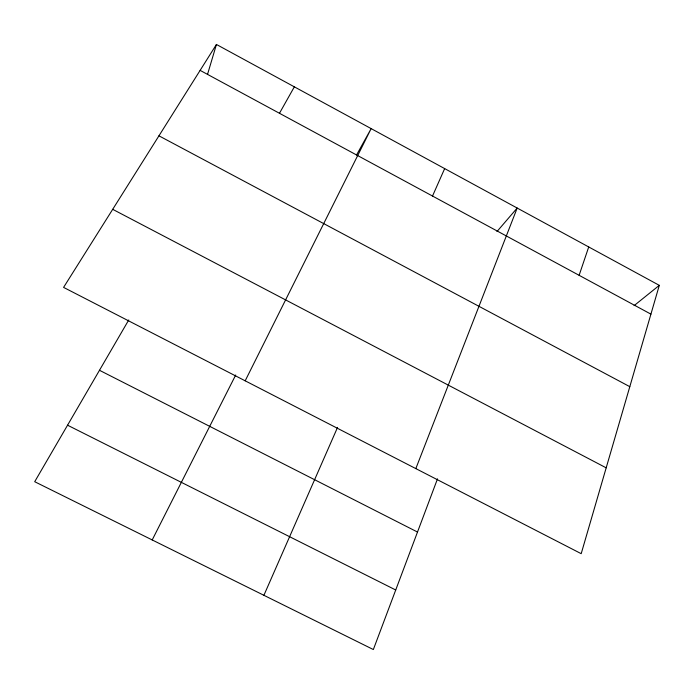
<?xml version="1.0" encoding="UTF-8"?>
<svg xmlns="http://www.w3.org/2000/svg" width="694" height="694" viewBox="0 0 694 694"><rect width="100%" height="100%" fill="white"/><g stroke="black" fill="none" stroke-linecap="round" stroke-linejoin="round"><path stroke-width="1.04" d="M659.3 285.347L581.199 553.682L63.579 287.394L216.433 44.459L659.3 285.347L634.09 305.638M207.532 74.388L216.433 44.459M579.117 275.318L588.72 246.96M437.506 478.825L373.346 649.541L34.7 481.714L128.746 319.96M415.827 468.606L517.186 208.044L496.982 231.553M263.902 595.305L337.553 427.391M432.518 196.046L444.663 168.599M245.182 380.815L371.151 128.616L356.534 155.014M152.203 539.949L235.708 374.994M279.474 113.287L294.343 86.837M67.561 425.205L395.727 589.995M99.485 370.292L417.502 532.046M112.697 209.328L606.183 467.834M158.943 135.824L629.805 386.679M200.124 70.38L650.92 314.139"/></g></svg>
